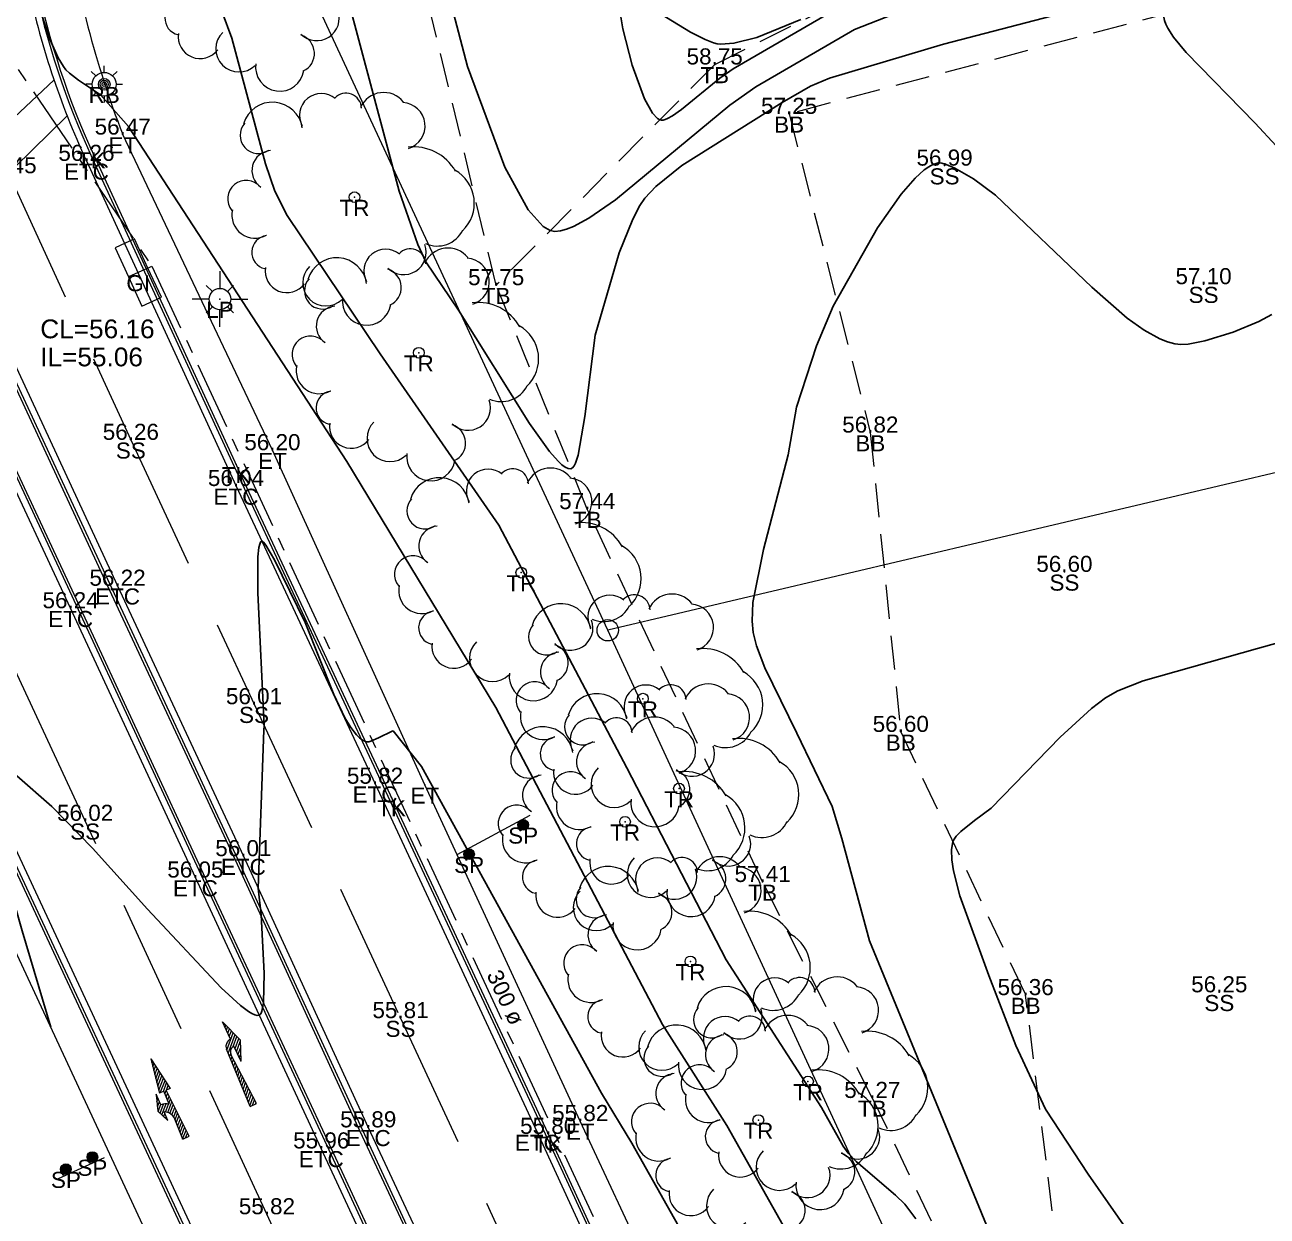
# Model space of a CAD drawing. Header units: metres. Extents: x -244 to 200, y -283 to 282.
# Drawn here: x -123.2 to -65.2, y -94.2 to -38.6 of the extents above; entities that cross this region are included whole.
import ezdxf
from ezdxf.enums import TextEntityAlignment as Align

# ---------------------------------------------------------------- set-up
doc = ezdxf.new("R2010")
doc.units = ezdxf.units.M
for name, pattern in [('CENTER', [50.8, 31.75, -6.35, 6.35, -6.35]), ('DASHED2', [9.525, 6.35, -3.175]), ('HIDDEN2', [4.7625, 3.175, -1.5875])]:
    doc.linetypes.add(name, pattern=pattern)
for name, color, linetype, lineweight in [('BANKS', 12, 'Continuous', 0), ('CONTOURS', 1, 'Continuous', 0), ('DESCRIPTIONS', 1, 'Continuous', 0), ('ELECTRICAL', 3, 'Continuous', 0), ('LEVELS', 1, 'Continuous', 0), ('POINTS', 1, 'Continuous', 0), ('ROAD_PAINT', 12, 'Continuous', 0), ('ROAD_SIGNAGE', 6, 'Continuous', 0), ('ROADS', 5, 'Continuous', 0), ('STORM_WATER', 1, 'Continuous', 0), ('SW_TEXT', 10, 'Continuous', 0), ('TREES', 14, 'Continuous', 0)]:
    doc.layers.add(name, color=color, linetype=linetype, lineweight=lineweight)
doc.layers.add('CADASTRAL', color=7, linetype='Continuous')
doc.styles.add('Arial', font='arial.ttf', dxfattribs={"height": 1.68})

msp = doc.modelspace()

# ---------------------------------------------------------------- hatches: boundary and pattern name
at = {"layer": 'ROAD_SIGNAGE', "linetype": 'Continuous', "lineweight": 0}
h = msp.add_hatch(color=1, dxfattribs=at)
edge = h.paths.add_edge_path(flags=0)
edge.add_arc((-99.917, -75.976), 0.25, 0, 360)
h = msp.add_hatch(color=1, dxfattribs=at)
edge = h.paths.add_edge_path(flags=0)
edge.add_arc((-102.44, -77.346), 0.25, 0, 360)
h = msp.add_hatch(color=1, dxfattribs=at)
edge = h.paths.add_edge_path(flags=0)
edge.add_arc((-120.015, -91.476), 0.25, 0, 360)
h = msp.add_hatch(color=1, dxfattribs=at)
edge = h.paths.add_edge_path(flags=0)
edge.add_arc((-121.249, -92.043), 0.25, 0, 360)

# ---------------------------------------------------------------- linework, layer by layer
at = {"layer": 'BANKS', "color": 1, "linetype": 'HIDDEN2', "lineweight": 0, "ltscale": 0.5}
for p, q in [((-101.174, -50.791), (-106.453, -28.826)), ((-90.979, -40.491), (-81.327, -35.649)), ((-90.979, -40.491), (-101.174, -50.791)), ((-96.924, -61.242), (-101.174, -50.791)), ((-88.743, -78.641), (-96.924, -61.242)), ((-83.625, -88.719), (-88.743, -78.641)), ((-83.625, -88.719), (-73.185, -110.531))]:
    msp.add_line(p, q, dxfattribs=at)
at = {"layer": 'BANKS', "color": 9, "linetype": 'HIDDEN2', "lineweight": 0, "ltscale": 0.5}
for p, q in [((-62.577, -36.184), (-87.506, -42.796)), ((-87.506, -42.796), (-83.718, -57.671)), ((-83.718, -57.671), (-82.297, -71.639)), ((-82.297, -71.639), (-76.471, -83.92)), ((-73.185, -110.531), (-76.471, -83.92))]:
    msp.add_line(p, q, dxfattribs=at)
at = {"layer": 'CADASTRAL', "color": 1, "linetype": 'Continuous', "lineweight": 0}
for p, q in [((75.512, -26.404), (-95.968, -66.894)), ((-95.968, -66.894), (-111.908, -32.564)), ((-75.748, -110.654), (-95.968, -66.894))]:
    msp.add_line(p, q, dxfattribs=at)
msp.add_circle((-95.968, -66.894), 0.5, dxfattribs=at)
at = {"layer": 'CONTOURS', "color": 6, "linetype": 'Continuous', "lineweight": -3, "flags": 128}
for points in [[(-67.987, -36.317), (-80.311, -39.544), (-85.615, -41.132), (-86.502, -41.502), (-87.829, -42.262), (-92.505, -45.207), (-93.723, -46.182), (-94.239, -46.734), (-94.468, -47.073), (-94.804, -47.709), (-95.434, -49.289), (-96.554, -53.127), (-97.04, -56.924), (-97.344, -58.717), (-97.47, -59.094), (-97.539, -59.225), (-97.613, -59.313), (-97.691, -59.356), (-97.809, -59.349), (-97.948, -59.286), (-98.107, -59.171), (-98.283, -59.008), (-98.682, -58.552), (-99.619, -57.247), (-102.93, -51.959), (-104.455, -49.697), (-104.832, -48.893), (-105.695, -46.407), (-108.734, -35.028)], [(-87.507, -95.164), (-90.419, -89.999), (-93.413, -85.289), (-101.19, -70.493), (-108.137, -59.012), (-118.315, -43.416), (-118.336, -43.384), (-119.633, -41.913), (-120.662, -41.229), (-121.089, -40.903), (-121.246, -40.748), (-121.368, -40.586), (-121.61, -40.175), (-122.001, -39.307), (-122.935, -36.514)], [(-95.411, -37.982), (-95.272, -38.832), (-94.834, -40.522), (-94.25, -42.093), (-93.885, -42.76), (-93.653, -43.02), (-93.543, -43.082), (-93.47, -43.094), (-93.385, -43.087), (-93.288, -43.061), (-93.181, -43.018), (-92.94, -42.887), (-92.527, -42.6), (-90.743, -41.127), (-90.114, -40.698), (-82.422, -36.218)], [(-64.241, -36.428), (-68.369, -37.336), (-69.481, -37.706), (-69.83, -37.918), (-69.941, -38.032), (-70.002, -38.154), (-70.017, -38.283), (-69.992, -38.434), (-69.932, -38.604), (-69.839, -38.792), (-69.565, -39.213), (-68.978, -39.935), (-65.763, -43.23), (-64.783, -44.291)], [(-86.955, -38.398), (-89.009, -39.235), (-90.084, -39.501), (-90.7, -39.544), (-90.857, -39.526), (-91.032, -39.483), (-91.426, -39.334), (-92.102, -38.985), (-94.62, -37.422)], [(-81.592, -94.367), (-82.11, -93.676), (-82.541, -93.254), (-84.381, -91.684), (-84.756, -91.29), (-84.982, -90.972), (-86, -89.166), (-90.441, -82.277), (-95.074, -73.307), (-101.058, -61.99), (-106.585, -53.995), (-110.933, -47.536), (-111.498, -46.41), (-111.943, -45.127), (-113.511, -39.259), (-113.959, -38.058)], [(-64.989, -52.153), (-65.59, -52.479), (-66.794, -52.989), (-68.103, -53.396), (-68.892, -53.539), (-69.23, -53.556), (-69.515, -53.528), (-69.852, -53.438), (-70.203, -53.297), (-70.945, -52.886), (-71.73, -52.326), (-73.385, -50.886), (-77.874, -46.588), (-78.907, -45.829), (-79.772, -45.337), (-80.174, -45.161), (-80.386, -45.1), (-80.507, -45.085), (-80.559, -45.087), (-80.606, -45.095), (-80.797, -45.165), (-80.994, -45.272), (-81.198, -45.414), (-81.622, -45.79), (-82.28, -46.543), (-83.379, -48.119), (-85.457, -51.773), (-86.223, -53.625), (-87.155, -56.49), (-87.556, -58.709), (-88.709, -63.118), (-89.195, -65.593), (-89.236, -66.466), (-89.177, -67), (-89.023, -67.615), (-88.646, -68.644), (-87.15, -71.698), (-85.494, -75.112), (-85.053, -76.605), (-83.754, -81.385), (-74.744, -103.269)], [(-47.355, -62.647), (-65.647, -67.752), (-70.992, -69.25), (-72.176, -69.719), (-72.749, -70.043), (-73.405, -70.539), (-74.856, -71.89), (-78.081, -75.189), (-78.861, -75.773), (-79.502, -76.285), (-79.708, -76.499), (-79.806, -76.635), (-79.865, -76.764), (-79.906, -76.945), (-79.926, -77.146), (-79.913, -77.603), (-79.837, -78.121), (-79.539, -79.284), (-78.194, -83.001), (-76.924, -86.268), (-75.537, -89.236), (-73.558, -92.271), (-66.085, -102.973), (-64.818, -105.453)]]:
    msp.add_lwpolyline(points, dxfattribs=at)
at = {"layer": 'CONTOURS', "color": 1, "linetype": 'Continuous', "lineweight": -3, "flags": 128}
for points in [[(-103.828, -35.527), (-102.515, -40.583), (-100.768, -45.286), (-99.675, -47.283), (-98.981, -48.06), (-98.653, -48.244), (-98.434, -48.282), (-98.178, -48.259), (-97.889, -48.181), (-97.569, -48.053), (-96.849, -47.661), (-95.611, -46.803), (-90.273, -42.394), (-89.067, -41.54), (-84.46, -38.866), (-82.67, -38.158)], [(-90.032, -99.356), (-94.838, -90.832), (-96.266, -88.503), (-104.655, -73.258), (-105.985, -71.589), (-106.027, -71.607), (-106.661, -71.921), (-107.018, -72.069), (-107.118, -72.094), (-107.205, -72.102), (-107.242, -72.099), (-107.275, -72.091), (-107.414, -72.02), (-107.552, -71.915), (-107.689, -71.779), (-107.961, -71.425), (-108.228, -70.978), (-108.744, -69.888), (-110.09, -66.527), (-111.521, -63.61), (-111.919, -62.919), (-112.032, -62.778), (-112.077, -62.743), (-112.111, -62.737), (-112.164, -62.78), (-112.207, -62.878), (-112.242, -63.028), (-112.288, -63.462), (-112.294, -65.15), (-112.007, -71.346), (-112.021, -71.561), (-112.281, -78.93), (-112.136, -80.166), (-112.001, -82.896), (-112.035, -84.285), (-112.107, -84.67), (-112.141, -84.756), (-112.181, -84.817), (-112.227, -84.852), (-112.32, -84.865), (-112.438, -84.839), (-112.577, -84.778), (-112.737, -84.684), (-113.108, -84.407), (-114.007, -83.581), (-117.441, -79.91), (-120.009, -77.058), (-121.908, -75.122), (-126.815, -70.818)], [(-138.011, -71.724), (-137.912, -71.621), (-136.525, -69.953), (-135.699, -69.088), (-135.317, -68.803), (-135.083, -68.695), (-134.975, -68.67), (-134.738, -68.659), (-134.478, -68.684), (-134.197, -68.743), (-133.579, -68.951), (-132.543, -69.452), (-130.669, -70.617), (-126.422, -73.673), (-125.721, -74.249), (-125.484, -74.494), (-125.278, -74.795), (-125.047, -75.235), (-124.611, -76.314), (-123.297, -80.917), (-121.957, -85.416)]]:
    msp.add_lwpolyline(points, dxfattribs=at)
at = {"layer": 'ELECTRICAL', "color": 2, "linetype": 'Continuous', "lineweight": 0}
for p, q in [((-119.463, -40.863), (-119.463, -40.563)), ((-120.067, -40.814), (-119.855, -41.025)), ((-118.858, -40.814), (-119.07, -41.025)), ((-120.018, -41.418), (-120.318, -41.418)), ((-118.907, -41.418), (-118.608, -41.418)), ((-119.855, -41.811), (-120.067, -42.022)), ((-119.463, -41.973), (-119.463, -42.273)), ((-119.07, -41.811), (-118.858, -42.022)), ((-114.062, -50.141), (-114.062, -50.941)), ((-114.699, -50.805), (-114.416, -51.088)), ((-113.709, -51.088), (-113.426, -50.805)), ((-114.562, -51.441), (-115.362, -51.441)), ((-113.562, -51.441), (-112.762, -51.441)), ((-114.416, -51.795), (-114.699, -52.078)), ((-114.062, -52.741), (-114.062, -51.941)), ((-113.426, -52.078), (-113.709, -51.795))]:
    msp.add_line(p, q, dxfattribs=at)
for centre, radius in [((-119.463, -41.418), 0.555), ((-119.463, -41.418), 0.273), ((-119.463, -41.418), 0.191), ((-119.463, -41.418), 0.101), ((-114.062, -51.441), 0.5)]:
    msp.add_circle(centre, radius, dxfattribs=at)
at = {"layer": 'POINTS', "color": 1, "linetype": 'Continuous', "lineweight": 0}
for p in [(-90.979, -40.491), (-119.463, -41.418), (-87.506, -42.796), (-118.598, -43.764), (-120.064, -44.466), (-120.291, -44.991), (-80.253, -45.213), (-107.786, -46.683), (-117.877, -50.2), (-101.174, -50.791), (-68.169, -50.745), (-114.062, -51.441), (-104.785, -53.944), (-83.718, -57.671), (-118.22, -58.009), (-111.615, -58.491), (-113.309, -59.154), (-113.313, -60.163), (-96.924, -61.242), (-100.002, -64.206), (-74.662, -64.171), (-118.84, -64.817), (-121.03, -65.867), (-94.327, -70.087), (-112.473, -70.346), (-82.297, -71.639), (-106.826, -74.057), (-104.502, -74.107), (-106.056, -74.702), (-92.644, -74.281), (-120.352, -75.787), (-95.161, -75.831), (-99.917, -75.976), (-112.969, -77.435), (-102.44, -77.346), (-115.208, -78.434), (-88.743, -78.641), (-92.11, -82.348), (-76.471, -83.92), (-67.435, -83.789), (-105.637, -84.994), (-86.626, -87.95), (-83.625, -88.719), (-97.252, -89.796), (-88.942, -89.75), (-107.144, -90.091), (-99.255, -90.31), (-98.748, -90.394), (-120.015, -91.476), (-109.336, -91.074), (-121.249, -92.043), (-111.87, -94.147)]:
    msp.add_point(p, dxfattribs=at)
at = {"layer": 'ROAD_PAINT', "color": 7, "linetype": 'Continuous', "lineweight": 0}
for p, q in [((-127.424, -46.51), (-121.816, -41.222)), ((-126.576, -48.172), (-121.193, -42.885)), ((-120.352, -75.787), (-130.524, -53.933)), ((-113.119, -86.007), (-113.945, -85.16)), ((-113.567, -85.97), (-113.945, -85.16)), ((-113.892, -85.273), (-113.876, -85.23)), ((-113.825, -85.416), (-113.79, -85.319)), ((-113.759, -85.559), (-113.703, -85.408)), ((-113.739, -86.484), (-113.444, -85.674)), ((-113.692, -85.702), (-113.617, -85.496)), ((-113.676, -86.638), (-113.357, -85.763)), ((-113.625, -85.846), (-113.53, -85.585)), ((-113.776, -86.24), (-113.782, -86.31)), ((-113.782, -86.31), (-113.774, -86.381)), ((-113.779, -86.269), (-113.717, -86.098)), ((-113.756, -86.172), (-113.776, -86.24)), ((-113.724, -86.109), (-113.756, -86.172)), ((-113.681, -86.053), (-113.724, -86.109)), ((-113.628, -86.006), (-113.681, -86.053)), ((-113.567, -85.97), (-113.628, -86.006)), ((-113.494, -86.363), (-113.527, -86.402)), ((-113.456, -86.33), (-113.494, -86.363)), ((-113.411, -86.304), (-113.456, -86.33)), ((-113.441, -86.32), (-113.271, -85.851)), ((-113.095, -86.982), (-113.411, -86.304)), ((-113.358, -86.418), (-113.184, -85.94)), ((-113.291, -86.561), (-113.117, -86.081)), ((-113.119, -86.007), (-113.095, -86.982)), ((-117.294, -86.889), (-116.379, -88.273)), ((-117.294, -86.889), (-116.877, -88.495)), ((-117.291, -86.903), (-117.289, -86.898)), ((-113.774, -86.381), (-113.754, -86.448)), ((-112.654, -89.117), (-113.754, -86.448)), ((-113.613, -86.791), (-113.562, -86.65)), ((-113.568, -86.495), (-113.575, -86.546)), ((-113.575, -86.546), (-113.574, -86.597)), ((-113.574, -86.597), (-113.563, -86.647)), ((-113.552, -86.447), (-113.568, -86.495)), ((-113.563, -86.647), (-113.543, -86.694)), ((-113.527, -86.402), (-113.552, -86.447)), ((-113.55, -86.944), (-113.493, -86.79)), ((-112.351, -88.976), (-113.548, -86.684)), ((-113.486, -87.097), (-113.423, -86.924)), ((-113.225, -86.704), (-113.109, -86.388)), ((-113.158, -86.847), (-113.102, -86.694)), ((-117.243, -87.084), (-117.215, -87.009)), ((-117.196, -87.266), (-117.141, -87.121)), ((-117.149, -87.448), (-117.067, -87.233)), ((-117.102, -87.629), (-116.993, -87.345)), ((-117.055, -87.811), (-116.919, -87.457)), ((-113.423, -87.25), (-113.353, -87.058)), ((-113.36, -87.403), (-113.283, -87.192)), ((-113.297, -87.556), (-113.213, -87.326)), ((-113.234, -87.709), (-113.143, -87.46)), ((-117.008, -87.992), (-116.845, -87.568)), ((-116.96, -88.174), (-116.771, -87.68)), ((-116.913, -88.356), (-116.697, -87.792)), ((-116.844, -88.48), (-116.623, -87.904)), ((-116.703, -88.417), (-116.549, -88.015)), ((-113.171, -87.863), (-113.073, -87.594)), ((-113.108, -88.016), (-113.003, -87.728)), ((-113.045, -88.169), (-112.933, -87.862)), ((-112.982, -88.322), (-112.863, -87.996)), ((-117.035, -88.541), (-116.954, -89.341)), ((-116.813, -89.04), (-117.035, -88.541)), ((-117.025, -88.646), (-117.008, -88.603)), ((-116.678, -88.406), (-116.877, -88.495)), ((-116.439, -89.016), (-116.678, -88.406)), ((-116.629, -88.529), (-116.571, -88.376)), ((-116.379, -88.273), (-116.578, -88.362)), ((-115.502, -90.509), (-116.578, -88.362)), ((-116.57, -88.68), (-116.505, -88.508)), ((-116.562, -88.354), (-116.475, -88.127)), ((-116.511, -88.831), (-116.438, -88.641)), ((-116.421, -88.292), (-116.401, -88.239)), ((-112.919, -88.475), (-112.793, -88.13)), ((-112.856, -88.628), (-112.723, -88.264)), ((-112.793, -88.781), (-112.653, -88.398)), ((-112.729, -88.935), (-112.583, -88.532)), ((-112.666, -89.088), (-112.513, -88.666)), ((-117, -88.887), (-116.945, -88.744)), ((-116.976, -89.128), (-116.882, -88.885)), ((-116.944, -89.35), (-116.82, -89.026)), ((-116.858, -89.429), (-116.695, -89.005)), ((-116.722, -89.01), (-116.813, -89.04)), ((-116.771, -89.508), (-116.575, -88.996)), ((-116.628, -88.996), (-116.722, -89.01)), ((-116.532, -88.998), (-116.628, -88.996)), ((-116.603, -89.375), (-116.463, -89.01)), ((-116.439, -89.016), (-116.532, -88.998)), ((-116.496, -89.401), (-116.306, -88.905)), ((-116.452, -88.981), (-116.372, -88.773)), ((-116.397, -89.446), (-116.24, -89.037)), ((-116.305, -89.511), (-116.174, -89.169)), ((-112.654, -89.117), (-112.351, -88.976)), ((-112.539, -89.063), (-112.443, -88.8)), ((-112.396, -88.997), (-112.373, -88.934)), ((-116.954, -89.341), (-116.489, -89.767)), ((-116.685, -89.588), (-116.631, -89.448)), ((-116.489, -89.767), (-116.667, -89.368)), ((-116.558, -89.384), (-116.667, -89.368)), ((-116.598, -89.667), (-116.568, -89.589)), ((-116.453, -89.418), (-116.558, -89.384)), ((-116.512, -89.746), (-116.506, -89.73)), ((-116.356, -89.472), (-116.453, -89.418)), ((-116.271, -89.542), (-116.356, -89.472)), ((-116.199, -89.626), (-116.271, -89.542)), ((-116.221, -89.597), (-116.107, -89.301)), ((-115.801, -90.642), (-116.199, -89.626)), ((-116.157, -89.734), (-116.041, -89.433)), ((-116.098, -89.885), (-115.975, -89.565)), ((-116.039, -90.035), (-115.909, -89.697)), ((-115.98, -90.186), (-115.843, -89.829)), ((-115.92, -90.336), (-115.776, -89.961)), ((-115.861, -90.487), (-115.71, -90.093)), ((-115.802, -90.638), (-115.644, -90.225)), ((-115.664, -90.581), (-115.578, -90.357)), ((-115.801, -90.642), (-115.502, -90.509)), ((-115.523, -90.518), (-115.512, -90.489))]:
    msp.add_line(p, q, dxfattribs=at)
at = {"layer": 'ROAD_PAINT', "color": 7, "linetype": 'DASHED2', "lineweight": 0}
for p, q in [((-123.926, -45.569), (-118.22, -58.009)), ((-118.22, -58.009), (-112.473, -70.346)), ((-112.473, -70.346), (-105.637, -84.994)), ((-111.87, -94.147), (-120.352, -75.787)), ((-105.637, -84.994), (-99.035, -99.241)), ((-102.212, -114.987), (-111.87, -94.147))]:
    msp.add_line(p, q, dxfattribs=at)
at = {"layer": 'ROAD_PAINT', "color": 7, "linetype": 'Continuous', "lineweight": 0}
msp.add_point((-113.095, -86.982), dxfattribs=at)
at = {"layer": 'ROAD_SIGNAGE', "color": 1, "linetype": 'Continuous', "lineweight": 0}
for p, q in [((-102.998, -77.365), (-99.596, -75.518)), ((-121.599, -92.479), (-119.456, -91.495))]:
    msp.add_line(p, q, dxfattribs=at)
for centre in [(-99.917, -75.976), (-102.44, -77.346), (-120.015, -91.476), (-121.249, -92.043)]:
    msp.add_circle(centre, 0.25, dxfattribs=at)
at = {"layer": 'ROADS', "color": 9, "linetype": 'Continuous', "lineweight": 0}
for p, q in [((-111.615, -58.491), (-118.598, -43.764)), ((-120.291, -44.991), (-113.313, -60.163)), ((-124.718, -52.152), (-118.84, -64.817)), ((-121.03, -65.867), (-126.952, -53.191)), ((-104.502, -74.107), (-111.615, -58.491)), ((-113.313, -60.163), (-106.826, -74.057)), ((-118.84, -64.817), (-112.969, -77.435)), ((-115.208, -78.434), (-121.03, -65.867)), ((-106.826, -74.057), (-99.255, -90.31)), ((-97.252, -89.796), (-104.502, -74.107)), ((-115.061, -95.418), (-124.88, -74.352)), ((-116.897, -96.272), (-126.698, -75.245)), ((-112.969, -77.435), (-107.144, -90.091)), ((-109.336, -91.074), (-115.208, -78.434)), ((-90.486, -104.322), (-97.252, -89.796)), ((-107.144, -90.091), (-101.076, -103.122)), ((-99.255, -90.31), (-92.615, -104.758)), ((-103.293, -104.115), (-109.336, -91.074))]:
    msp.add_line(p, q, dxfattribs=at)
at = {"layer": 'ROADS', "color": 1, "linetype": 'Continuous', "lineweight": 0}
for p, q in [((-120.019, -44.865), (-113.041, -60.037)), ((-119.905, -44.812), (-112.927, -59.984)), ((-125.103, -52.332), (-119.226, -64.997)), ((-124.99, -52.279), (-119.112, -64.944)), ((-120.758, -65.74), (-126.679, -53.066)), ((-120.645, -65.688), (-126.565, -53.014)), ((-113.041, -60.037), (-106.554, -73.93)), ((-112.927, -59.984), (-106.441, -73.877)), ((-119.226, -64.997), (-113.355, -77.613)), ((-119.112, -64.944), (-113.242, -77.561)), ((-114.936, -78.308), (-120.758, -65.74)), ((-114.823, -78.256), (-120.645, -65.688)), ((-106.554, -73.93), (-98.983, -90.184)), ((-106.441, -73.877), (-98.869, -90.131)), ((-115.446, -95.597), (-125.262, -74.539)), ((-115.333, -95.545), (-125.15, -74.484)), ((-113.355, -77.613), (-107.53, -90.269)), ((-113.242, -77.561), (-107.417, -90.217)), ((-109.064, -90.948), (-114.936, -78.308)), ((-108.95, -90.895), (-114.823, -78.256)), ((-107.53, -90.269), (-101.462, -103.301)), ((-107.417, -90.217), (-101.348, -103.249)), ((-98.983, -90.184), (-92.343, -104.632)), ((-98.869, -90.131), (-92.229, -104.58)), ((-103.02, -103.989), (-109.064, -90.948)), ((-102.907, -103.936), (-108.95, -90.895))]:
    msp.add_line(p, q, dxfattribs=at)
at = {"layer": 'ROADS', "color": 9, "linetype": 'Continuous', "lineweight": 0}
for centre, radius, start, end in [((-74.93, -26.912), 46.807, 188.15349, 201.10273), ((-85.67, -28.917), 38.171, 191.6416, 204.90361)]:
    msp.add_arc(centre, radius, start, end, dxfattribs=at)
at = {"layer": 'ROADS', "color": 1, "linetype": 'Continuous', "lineweight": 0}
for radius, end in [(37.871, 204.90442), (37.746, 204.90476)]:
    msp.add_arc((-85.67, -28.917), radius, 191.6416, end, dxfattribs=at)
at = {"layer": 'STORM_WATER', "color": 2, "linetype": 'CENTER', "lineweight": 0, "ltscale": 0.1}
for p, q in [((-139.898, -16.569), (-117.233, -49.904)), ((-117.233, -49.904), (-85.321, -118.647))]:
    msp.add_line(p, q, dxfattribs=at)
at = {"layer": 'STORM_WATER', "color": 2, "linetype": 'Continuous', "lineweight": 0}
for p, q in [((-118.049, -48.628), (-118.958, -49.046)), ((-117.423, -49.991), (-118.049, -48.628)), ((-118.958, -49.046), (-118.331, -50.409)), ((-117.423, -49.991), (-118.331, -50.409)), ((-118.331, -50.409), (-117.704, -51.772)), ((-116.796, -51.354), (-117.423, -49.991)), ((-117.704, -51.772), (-116.796, -51.354))]:
    msp.add_line(p, q, dxfattribs=at)
at = {"layer": 'STORM_WATER', "color": 2, "linetype": 'Continuous', "lineweight": 0, "ltscale": 0.1}
msp.add_line((-117.423, -49.991), (-117.233, -49.904), dxfattribs=at)
at = {"layer": 'TREES', "color": 3, "linetype": 'Continuous', "lineweight": 0}
for centre in [(-107.786, -46.683), (-104.785, -53.944), (-100.002, -64.206), (-94.327, -70.087), (-92.644, -74.281), (-95.161, -75.831), (-92.11, -82.348), (-86.626, -87.95), (-88.942, -89.75)]:
    msp.add_circle(centre, 0.25, dxfattribs=at)
for centre, radius, start, end in [((-115.847, -38.335), 0.783, 97.06975, 257.10857), ((-109.54, -38.335), 1.045, 224.85314, 20.08924), ((-114.99, -39.203), 1.017, 171.11128, 323.88166), ((-113.174, -39.761), 1.08, 134.73205, 314.28856), ((-110.551, -39.979), 0.897, 294.70105, 72.45162), ((-111.271, -40.605), 1.133, 172.39825, 351.71481), ((-111.611, -43.659), 1.407, 8.80975, 163.5621), ((-109.333, -42.867), 1.017, 50.09878, 209.32106), ((-108.181, -42.562), 0.727, 2.51437, 136.37354), ((-106.422, -42.985), 1.186, 38.70338, 156.09581), ((-105.588, -43.363), 1.096, 287.29982, 86.6061), ((-112.277, -43.798), 0.846, 138.25628, 305.4538), ((-111.644, -45.437), 0.925, 93.95545, 236.73105), ((-105.012, -46.565), 2.225, 29.20025, 97.13167), ((-103.956, -46.968), 1.762, 313.36969, 60.91119), ((-112.841, -46.761), 0.862, 39.7102, 219.23472), ((-112.427, -47.515), 1.081, 167.43917, 299.72808), ((-111.794, -49.257), 0.783, 97.06975, 257.10857), ((-103.927, -47.634), 1.331, 245.47848, 333.93748), ((-106.333, -50.129), 1.017, 50.09878, 209.32106), ((-105.487, -49.257), 1.045, 224.85314, 20.08924), ((-105.18, -49.824), 0.727, 2.51437, 136.37354), ((-103.422, -50.246), 1.186, 38.70338, 156.09581), ((-108.61, -50.921), 1.407, 8.80975, 163.5621), ((-102.588, -50.625), 1.096, 287.29982, 86.6061), ((-110.938, -50.125), 1.017, 171.11128, 323.88166), ((-109.121, -50.682), 1.08, 134.73205, 314.28856), ((-106.498, -50.901), 0.897, 294.70105, 72.45162), ((-109.276, -51.06), 0.846, 138.25628, 305.4538), ((-107.218, -51.527), 1.133, 172.39825, 351.71481), ((-108.643, -52.698), 0.925, 93.95545, 236.73105), ((-102.012, -53.826), 2.225, 29.20025, 97.13167), ((-100.955, -54.23), 1.762, 313.36969, 60.91119), ((-109.84, -54.022), 0.862, 39.7102, 219.23472), ((-109.426, -54.776), 1.081, 167.43917, 299.72808), ((-100.926, -54.896), 1.331, 245.47848, 333.93748), ((-108.794, -56.518), 0.783, 97.06975, 257.10857), ((-102.486, -56.518), 1.045, 224.85314, 20.08924), ((-107.937, -57.386), 1.017, 171.11128, 323.88166), ((-106.121, -57.944), 1.08, 134.73205, 314.28856), ((-103.498, -58.163), 0.897, 294.70105, 72.45162), ((-104.218, -58.788), 1.133, 172.39825, 351.71481), ((-101.549, -60.391), 1.017, 50.09878, 209.32106), ((-100.396, -60.086), 0.727, 2.51437, 136.37354), ((-98.638, -60.509), 1.186, 38.70338, 156.09581), ((-103.827, -61.183), 1.407, 8.80975, 163.5621), ((-97.804, -60.887), 1.096, 287.29982, 86.6061), ((-104.493, -61.322), 0.846, 138.25628, 305.4538), ((-97.228, -64.088), 2.225, 29.20025, 97.13167), ((-103.86, -62.96), 0.925, 93.95545, 236.73105), ((-96.171, -64.492), 1.762, 313.36969, 60.91119), ((-105.056, -64.284), 0.862, 39.7102, 219.23472), ((-104.642, -65.039), 1.081, 167.43917, 299.72808), ((-95.875, -66.272), 1.017, 50.09878, 209.32106), ((-94.722, -65.967), 0.727, 2.51437, 136.37354), ((-92.964, -66.389), 1.186, 38.70338, 156.09581), ((-104.01, -66.781), 0.783, 97.06975, 257.10857), ((-98.152, -67.064), 1.407, 8.80975, 163.5621), ((-96.143, -65.158), 1.331, 245.47848, 333.93748), ((-92.13, -66.768), 1.096, 287.29982, 86.6061), ((-98.818, -67.203), 0.846, 138.25628, 305.4538), ((-97.703, -66.78), 1.045, 224.85314, 20.08924), ((-103.153, -67.649), 1.017, 171.11128, 323.88166), ((-101.337, -68.206), 1.08, 134.73205, 314.28856), ((-98.714, -68.425), 0.897, 294.70105, 72.45162), ((-91.554, -69.969), 2.225, 29.20025, 97.13167), ((-98.185, -68.841), 0.925, 93.95545, 236.73105), ((-99.434, -69.05), 1.133, 172.39825, 351.71481), ((-90.497, -70.373), 1.762, 313.36969, 60.91119), ((-99.382, -70.165), 0.862, 39.7102, 219.23472), ((-94.191, -70.466), 1.017, 50.09878, 209.32106), ((-93.038, -70.161), 0.727, 2.51437, 136.37354), ((-91.28, -70.583), 1.186, 38.70338, 156.09581), ((-96.469, -71.258), 1.407, 8.80975, 163.5621), ((-90.446, -70.962), 1.096, 287.29982, 86.6061), ((-98.968, -70.919), 1.081, 167.43917, 299.72808), ((-97.135, -71.397), 0.846, 138.25628, 305.4538), ((-96.709, -72.015), 1.017, 50.09878, 209.32106), ((-95.556, -71.71), 0.727, 2.51437, 136.37354), ((-93.798, -72.133), 1.186, 38.70338, 156.09581), ((-98.986, -72.807), 1.407, 8.80975, 163.5621), ((-92.963, -72.511), 1.096, 287.29982, 86.6061), ((-90.468, -71.039), 1.331, 245.47848, 333.93748), ((-99.652, -72.947), 0.846, 138.25628, 305.4538), ((-98.336, -72.661), 0.783, 97.06975, 257.10857), ((-96.502, -73.035), 0.925, 93.95545, 236.73105), ((-92.028, -72.661), 1.045, 224.85314, 20.08924), ((-89.87, -74.163), 2.225, 29.20025, 97.13167), ((-88.814, -74.567), 1.762, 313.36969, 60.91119), ((-97.698, -74.359), 0.862, 39.7102, 219.23472), ((-97.479, -73.529), 1.017, 171.11128, 323.88166), ((-95.663, -74.087), 1.08, 134.73205, 314.28856), ((-93.04, -74.306), 0.897, 294.70105, 72.45162), ((-92.387, -75.713), 2.225, 29.20025, 97.13167), ((-99.019, -74.585), 0.925, 93.95545, 236.73105), ((-91.331, -76.116), 1.762, 313.36969, 60.91119), ((-100.216, -75.909), 0.862, 39.7102, 219.23472), ((-97.285, -75.113), 1.081, 167.43917, 299.72808), ((-93.76, -74.931), 1.133, 172.39825, 351.71481), ((-88.785, -75.233), 1.331, 245.47848, 333.93748), ((-99.802, -76.663), 1.081, 167.43917, 299.72808), ((-96.652, -76.855), 0.783, 97.06975, 257.10857), ((-90.345, -76.855), 1.045, 224.85314, 20.08924), ((-99.169, -78.405), 0.783, 97.06975, 257.10857), ((-95.795, -77.723), 1.017, 171.11128, 323.88166), ((-93.979, -78.281), 1.08, 134.73205, 314.28856), ((-93.657, -78.533), 1.017, 50.09878, 209.32106), ((-92.504, -78.228), 0.727, 2.51437, 136.37354), ((-91.302, -76.783), 1.331, 245.47848, 333.93748), ((-90.746, -78.651), 1.186, 38.70338, 156.09581), ((-91.356, -78.5), 0.897, 294.70105, 72.45162), ((-95.935, -79.325), 1.407, 8.80975, 163.5621), ((-92.862, -78.405), 1.045, 224.85314, 20.08924), ((-89.912, -79.029), 1.096, 287.29982, 86.6061), ((-98.313, -79.273), 1.017, 171.11128, 323.88166), ((-96.497, -79.831), 1.08, 134.73205, 314.28856), ((-96.601, -79.464), 0.846, 138.25628, 305.4538), ((-93.873, -80.049), 0.897, 294.70105, 72.45162), ((-92.076, -79.125), 1.133, 172.39825, 351.71481), ((-95.968, -81.102), 0.925, 93.95545, 236.73105), ((-94.594, -80.675), 1.133, 172.39825, 351.71481), ((-89.336, -82.23), 2.225, 29.20025, 97.13167), ((-88.28, -82.634), 1.762, 313.36969, 60.91119), ((-97.164, -82.427), 0.862, 39.7102, 219.23472), ((-96.751, -83.181), 1.081, 167.43917, 299.72808), ((-88.174, -84.135), 1.017, 50.09878, 209.32106), ((-87.021, -83.83), 0.727, 2.51437, 136.37354), ((-85.263, -84.253), 1.186, 38.70338, 156.09581), ((-90.451, -84.927), 1.407, 8.80975, 163.5621), ((-88.251, -83.3), 1.331, 245.47848, 333.93748), ((-84.428, -84.631), 1.096, 287.29982, 86.6061), ((-96.118, -84.923), 0.783, 97.06975, 257.10857), ((-91.117, -85.066), 0.846, 138.25628, 305.4538), ((-89.811, -84.923), 1.045, 224.85314, 20.08924), ((-90.49, -85.935), 1.017, 50.09878, 209.32106), ((-89.337, -85.63), 0.727, 2.51437, 136.37354), ((-87.579, -86.052), 1.186, 38.70338, 156.09581), ((-95.261, -85.791), 1.017, 171.11128, 323.88166), ((-93.445, -86.348), 1.08, 134.73205, 314.28856), ((-92.767, -86.727), 1.407, 8.80975, 163.5621), ((-90.484, -86.704), 0.925, 93.95545, 236.73105), ((-90.822, -86.567), 0.897, 294.70105, 72.45162), ((-86.744, -86.43), 1.096, 287.29982, 86.6061), ((-83.852, -87.832), 2.225, 29.20025, 97.13167), ((-93.433, -86.866), 0.846, 138.25628, 305.4538), ((-82.796, -88.236), 1.762, 313.36969, 60.91119), ((-91.542, -87.193), 1.133, 172.39825, 351.71481), ((-91.681, -88.029), 0.862, 39.7102, 219.23472), ((-86.168, -89.632), 2.225, 29.20025, 97.13167), ((-92.8, -88.504), 0.925, 93.95545, 236.73105), ((-91.267, -88.783), 1.081, 167.43917, 299.72808), ((-85.112, -90.036), 1.762, 313.36969, 60.91119), ((-93.997, -89.828), 0.862, 39.7102, 219.23472), ((-90.635, -90.525), 0.783, 97.06975, 257.10857), ((-82.767, -88.902), 1.331, 245.47848, 333.93748), ((-93.583, -90.582), 1.081, 167.43917, 299.72808), ((-84.327, -90.525), 1.045, 224.85314, 20.08924), ((-92.95, -92.324), 0.783, 97.06975, 257.10857), ((-89.778, -91.393), 1.017, 171.11128, 323.88166), ((-87.962, -91.95), 1.08, 134.73205, 314.28856), ((-85.083, -90.702), 1.331, 245.47848, 333.93748), ((-85.339, -92.169), 0.897, 294.70105, 72.45162), ((-86.643, -92.324), 1.045, 224.85314, 20.08924), ((-86.059, -92.795), 1.133, 172.39825, 351.71481), ((-92.094, -93.192), 1.017, 171.11128, 323.88166), ((-90.278, -93.75), 1.08, 134.73205, 314.28856), ((-87.654, -93.968), 0.897, 294.70105, 72.45162)]:
    msp.add_arc(centre, radius, start, end, dxfattribs=at)

# ---------------------------------------------------------------- texts
at = {"layer": 'DESCRIPTIONS', "color": 9, "linetype": 'Continuous', "lineweight": -3, "style": 'Arial'}
for s, p in [('TB', (-90.979, -40.616)), ('RB', (-119.463, -41.543)), ('BB', (-87.506, -42.921)), ('ET', (-118.598, -43.889)), ('TK', (-120.064, -44.591)), ('ETC', (-120.291, -45.116)), ('SS', (-80.253, -45.338)), ('TR', (-107.786, -46.808)), ('GI', (-117.877, -50.325)), ('TB', (-101.174, -50.916)), ('SS', (-68.169, -50.87)), ('LP', (-114.062, -51.566)), ('TR', (-104.785, -54.069)), ('BB', (-83.718, -57.796)), ('SS', (-118.22, -58.134)), ('ET', (-111.615, -58.616)), ('TK', (-113.309, -59.279)), ('ETC', (-113.313, -60.288)), ('TB', (-96.924, -61.367)), ('TR', (-100.002, -64.331)), ('SS', (-74.662, -64.296)), ('ETC', (-118.84, -64.942)), ('ETC', (-121.03, -65.992)), ('SS', (-112.473, -70.471)), ('TR', (-94.327, -70.212)), ('BB', (-82.297, -71.764)), ('ETC', (-106.826, -74.182)), ('ET', (-104.502, -74.232)), ('TR', (-92.644, -74.406)), ('TK', (-106.056, -74.827)), ('SS', (-120.352, -75.912)), ('SP', (-99.917, -76.101)), ('TR', (-95.161, -75.956)), ('ETC', (-112.969, -77.56)), ('SP', (-102.44, -77.471)), ('ETC', (-115.208, -78.559)), ('TB', (-88.743, -78.766)), ('TR', (-92.11, -82.473)), ('BB', (-76.471, -84.045)), ('SS', (-67.435, -83.914)), ('SS', (-105.637, -85.119)), ('TR', (-86.626, -88.075)), ('TB', (-83.625, -88.844)), ('ETC', (-107.144, -90.216)), ('ET', (-97.252, -89.921)), ('TR', (-88.942, -89.875)), ('ETC', (-99.255, -90.435)), ('TK', (-98.748, -90.519)), ('ETC', (-109.336, -91.199)), ('SP', (-121.249, -92.168)), ('SP', (-120.015, -91.601))]:
    msp.add_text(s, height=0.75, dxfattribs=at).set_placement(p, align=Align.TOP_CENTER)
at = {"layer": 'LEVELS', "color": 6, "linetype": 'Continuous', "lineweight": -3, "style": 'Arial'}
for s, p in [('58.75', (-90.979, -40.491)), ('57.25', (-87.506, -42.796)), ('56.47', (-118.598, -43.764)), ('56.26', (-120.291, -44.991)), ('56.99', (-80.253, -45.213)), ('56.45', (-123.926, -45.569)), ('57.75', (-101.174, -50.791)), ('57.10', (-68.169, -50.745)), ('56.26', (-118.22, -58.009)), ('56.82', (-83.718, -57.671)), ('56.20', (-111.615, -58.491)), ('56.04', (-113.313, -60.163)), ('57.44', (-96.924, -61.242)), ('56.60', (-74.662, -64.171)), ('56.22', (-118.84, -64.817)), ('56.24', (-121.03, -65.867)), ('56.01', (-112.473, -70.346)), ('56.60', (-82.297, -71.639)), ('55.82', (-106.826, -74.057)), ('56.02', (-120.352, -75.787)), ('56.01', (-112.969, -77.435)), ('56.05', (-115.208, -78.434)), ('57.41', (-88.743, -78.641)), ('56.36', (-76.471, -83.92)), ('56.25', (-67.435, -83.789)), ('55.81', (-105.637, -84.994)), ('57.27', (-83.625, -88.719)), ('55.82', (-97.252, -89.796)), ('55.89', (-107.144, -90.091)), ('55.80', (-98.748, -90.394)), ('55.96', (-109.336, -91.074)), ('55.82', (-111.87, -94.147))]:
    msp.add_text(s, height=0.75, dxfattribs=at).set_placement(p, align=Align.CENTER)
at = {"layer": 'SW_TEXT', "color": 2, "linetype": 'Continuous', "lineweight": 0, "style": 'Arial'}
for s, p in [('CL=56.16', (-122.446, -52.831)), ('IL=55.06', (-122.446, -54.14))]:
    msp.add_text(s, height=0.875, dxfattribs=at).set_placement(p, align=Align.MIDDLE_LEFT)
at = {"layer": 'SW_TEXT', "color": 2, "linetype": 'Continuous', "lineweight": 0, "ltscale": 0.1, "style": 'Arial'}
msp.add_text('300 ø', height=0.75, rotation=294.9023, dxfattribs=at).set_placement((-101.277, -84.275), align=Align.BOTTOM_CENTER)

doc.saveas('drawing.dxf')
